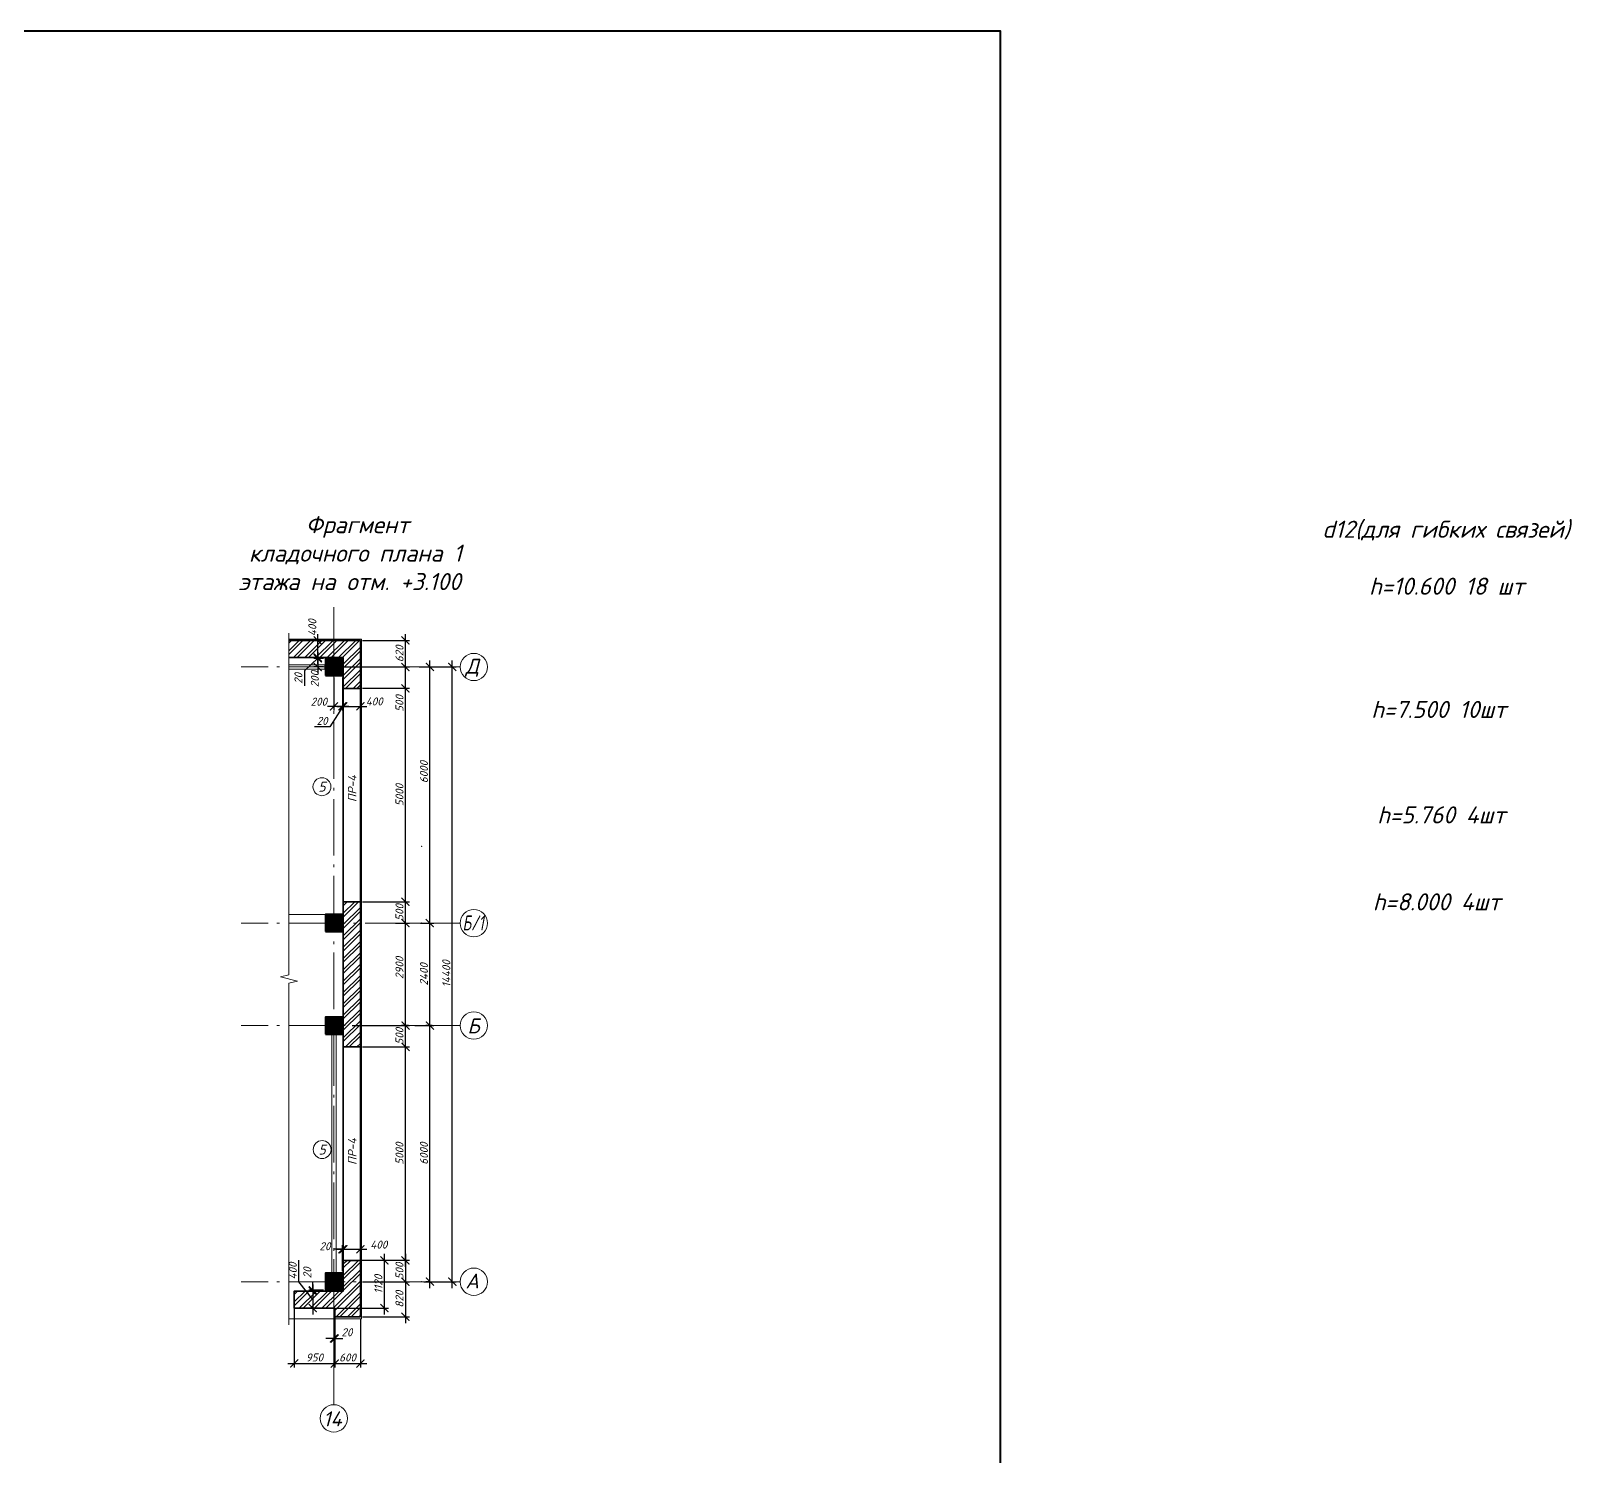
# Model space of a CAD drawing. Header units: millimetres. Extents: x -82276 to 69119, y 30132 to 86759.
# Drawn here: x 33016 to 69119, y 53368 to 86759 of the extents above; entities that cross this region are included whole.
import ezdxf
from ezdxf.enums import TextEntityAlignment as Align

# ---------------------------------------------------------------- set-up
doc = ezdxf.new("R2010")
doc.units = ezdxf.units.MM
doc.header["$MEASUREMENT"] = 0
doc.linetypes.add('Double Dashed', pattern=[1797.222233, 1325, -211.666656, 63.333344, -197.222233])
doc.layers.get('0').update_dxf_attribs({"lineweight": 5})
doc.layers.add('#Hatch', color=252, linetype='Continuous', lineweight=5, true_color=0x696969)
for name, color, linetype, lineweight in [('#Оси', 7, 'Continuous', 5), ('#стены наруж', 12, 'Continuous', 35), ('0_Ном._пера__99', 7, 'Continuous', 40), ('k_ Рамка', 7, 'Continuous', 50), ('колонны_Ном._пера__94', 252, 'Continuous', 5), ('колонны_Ном._пера__99', 7, 'Continuous', 40), ('оси_Ном._пера__96', 7, 'Continuous', 5), ('оси_Ном._пера__97', 7, 'Continuous', 5), ('размеры', 7, 'Continuous', 5), ('стены наруж_Ном._пера__97', 7, 'Continuous', 5), ('чертеж', 7, 'Continuous', 5), ('чертеж_Ном._пера__98', 7, 'Continuous', 35)]:
    doc.layers.add(name, color=color, linetype=linetype, lineweight=lineweight)
doc.layers.add('колонны', color=7, linetype='Continuous')
doc.styles.add('GOST 2.304', font='isocpeui.ttf')
doc.styles.get("Standard").update_dxf_attribs({"font": 'isocpeui.ttf'})
doc.styles.add('STEP PR', font='isocpeui.ttf')
doc.dimstyles.new('SPDS', dxfattribs={"dimscale": 50, "dimtxt": 2.5, "dimasz": 2.5, "dimexe": 1.25, "dimexo": 0.625, "dimtad": 1, "dimdec": 0, "dimrnd": 0.001, "dimtxsty": 'STEP PR', "dimblk": 'ARCHTICK', "dimcen": 2.5, "dimdle": 2, "dimclrd": 256, "dimclre": 256, "dimclrt": 7, "dimadec": 0, "dimazin": 2, "dimtfac": 0.75, "dimtdec": 0, "dimtmove": 1, "dimatfit": 3, "dimfxl": 1, "dimtolj": 1, "dimarcsym": 1})
pattern_1 = [(45, (17736.14, 0), (-132.5825, 132.5825), []), (45, (17824.53, 0), (-132.5825, 132.5825), [])]

# ---------------------------------------------------------------- blocks, each defined once
blk = doc.blocks.new('Связ001')
at = {"layer": 'чертеж', "color": 83, "linetype": 'Continuous', "true_color": 0x7dc93b}
blk.add_line((150, 0), (1209, 0), dxfattribs=at)
at = {"layer": 'чертеж', "color": 102, "linetype": 'Continuous'}
blk.add_lwpolyline([(150, 100), (5983, 100), (5983, 0), (150, 0), (150, 100)], dxfattribs=at)
blk = doc.blocks.new('_ArchTick')
at = {"color": 0, "linetype": 'ByBlock', "const_width": 0.15}
blk.add_lwpolyline([(-0.5, -0.5), (0.5, 0.5)], dxfattribs=at)
blk = doc.blocks.new('*D234')
at = {"layer": 'Defpoints', "color": 0, "transparency": 16777216}
for p in [(42363, 63456), (42467, 63456), (42399, 57456)]:
    blk.add_point(p, dxfattribs=at)
at = {"layer": 'размеры', "lineweight": -2, "transparency": 16777216}
for p, q in [((42363, 57306), (42363, 63606)), ((42420, 63456), (42269, 63456)), ((42352, 57456), (42269, 57456))]:
    blk.add_line(p, q, dxfattribs=at)
at = {"layer": 'размеры', "lineweight": -2, "transparency": 16777216, "xscale": 187.5, "yscale": 187.5, "zscale": 187.5}
for p, rotation in [((42363, 63456), 90), ((42363, 57456), 270)]:
    blk.add_blockref('_ArchTick', p, dxfattribs=dict(at, rotation=rotation))
at = {"layer": 'размеры', "color": 7, "transparency": 16777216, "insert": (42223, 60456), "char_height": 187.5, "attachment_point": 5, "rotation": 90, "style": 'STEP PR'}
blk.add_mtext('\\A1;6000', dxfattribs=at)
blk = doc.blocks.new('*D235')
at = {"layer": 'Defpoints', "color": 0, "transparency": 16777216}
for p in [(42101, 65856), (42363, 65856), (41960, 63456)]:
    blk.add_point(p, dxfattribs=at)
at = {"layer": 'размеры', "lineweight": -2, "transparency": 16777216}
for p, q in [((42147, 65856), (42457, 65856)), ((42363, 63306), (42363, 66006)), ((42007, 63456), (42457, 63456))]:
    blk.add_line(p, q, dxfattribs=at)
at = {"layer": 'размеры', "lineweight": -2, "transparency": 16777216, "xscale": 187.5, "yscale": 187.5, "zscale": 187.5}
for p, rotation in [((42363, 65856), 90), ((42363, 63456), 270)]:
    blk.add_blockref('_ArchTick', p, dxfattribs=dict(at, rotation=rotation))
at = {"layer": 'размеры', "color": 7, "transparency": 16777216, "insert": (42223, 64656), "char_height": 187.5, "attachment_point": 5, "rotation": 90, "style": 'STEP PR'}
blk.add_mtext('\\A1;2400', dxfattribs=at)
blk = doc.blocks.new('*D236')
at = {"layer": 'Defpoints', "color": 0, "transparency": 16777216}
for p in [(42355, 71856), (42363, 71856), (42101, 65856)]:
    blk.add_point(p, dxfattribs=at)
at = {"layer": 'размеры', "lineweight": -2, "transparency": 16777216}
for p, q in [((42363, 65706), (42363, 72006)), ((42401, 71856), (42457, 71856)), ((42147, 65856), (42457, 65856))]:
    blk.add_line(p, q, dxfattribs=at)
at = {"layer": 'размеры', "lineweight": -2, "transparency": 16777216, "xscale": 187.5, "yscale": 187.5, "zscale": 187.5}
for p, rotation in [((42363, 71856), 90), ((42363, 65856), 270)]:
    blk.add_blockref('_ArchTick', p, dxfattribs=dict(at, rotation=rotation))
at = {"layer": 'размеры', "color": 7, "transparency": 16777216, "insert": (42223, 69395), "char_height": 187.5, "attachment_point": 5, "rotation": 90, "style": 'STEP PR'}
blk.add_mtext('\\A1;6000', dxfattribs=at)
blk = doc.blocks.new('*D237')
at = {"layer": 'Defpoints', "color": 0, "transparency": 16777216}
for p in [(42064, 71856), (42889, 71856), (42172, 57456)]:
    blk.add_point(p, dxfattribs=at)
at = {"layer": 'размеры', "lineweight": -2, "transparency": 16777216}
for p, q in [((42111, 71856), (42982, 71856)), ((42889, 57306), (42889, 72006)), ((42219, 57456), (42982, 57456))]:
    blk.add_line(p, q, dxfattribs=at)
at = {"layer": 'размеры', "lineweight": -2, "transparency": 16777216, "xscale": 187.5, "yscale": 187.5, "zscale": 187.5}
for p, rotation in [((42889, 71856), 90), ((42889, 57456), 270)]:
    blk.add_blockref('_ArchTick', p, dxfattribs=dict(at, rotation=rotation))
at = {"layer": 'размеры', "color": 7, "transparency": 16777216, "insert": (42748, 64670), "char_height": 187.5, "attachment_point": 5, "rotation": 90, "style": 'STEP PR'}
blk.add_mtext('\\A1;14400', dxfattribs=at)
blk = doc.blocks.new('*D238')
at = {"layer": 'Defpoints', "color": 0, "transparency": 16777216}
for p in [(40735, 62956), (41791, 62956), (40735, 57956)]:
    blk.add_point(p, dxfattribs=at)
at = {"layer": 'размеры', "lineweight": -2, "transparency": 16777216}
for p, q in [((40782, 62956), (41885, 62956)), ((41791, 57806), (41791, 63106)), ((40782, 57956), (41885, 57956))]:
    blk.add_line(p, q, dxfattribs=at)
at = {"layer": 'размеры', "lineweight": -2, "transparency": 16777216, "xscale": 187.5, "yscale": 187.5, "zscale": 187.5}
for p, rotation in [((41791, 62956), 90), ((41791, 57956), 270)]:
    blk.add_blockref('_ArchTick', p, dxfattribs=dict(at, rotation=rotation))
at = {"layer": 'размеры', "color": 7, "transparency": 16777216, "insert": (41651, 60456), "char_height": 187.5, "attachment_point": 5, "rotation": 90, "style": 'STEP PR'}
blk.add_mtext('\\A1;5000', dxfattribs=at)
blk = doc.blocks.new('*D239')
at = {"layer": 'Defpoints', "color": 0, "transparency": 16777216}
for p in [(41526, 66356), (41791, 66356), (41911, 63456)]:
    blk.add_point(p, dxfattribs=at)
at = {"layer": 'размеры', "lineweight": -2, "transparency": 16777216}
for p, q in [((41791, 63306), (41791, 66506)), ((41573, 66356), (41885, 66356)), ((41864, 63456), (41698, 63456))]:
    blk.add_line(p, q, dxfattribs=at)
at = {"layer": 'размеры', "lineweight": -2, "transparency": 16777216, "xscale": 187.5, "yscale": 187.5, "zscale": 187.5}
for p, rotation in [((41791, 66356), 90), ((41791, 63456), 270)]:
    blk.add_blockref('_ArchTick', p, dxfattribs=dict(at, rotation=rotation))
at = {"layer": 'размеры', "color": 7, "transparency": 16777216, "insert": (41651, 64806), "char_height": 187.5, "attachment_point": 5, "rotation": 90, "style": 'STEP PR'}
blk.add_mtext('\\A1;2900', dxfattribs=at)
blk = doc.blocks.new('*D240')
at = {"layer": 'Defpoints', "color": 0, "transparency": 16777216}
for p in [(40735, 66356), (41791, 66356), (41509, 65856)]:
    blk.add_point(p, dxfattribs=at)
at = {"layer": 'размеры', "lineweight": -2, "transparency": 16777216}
for p, q in [((41791, 65706), (41791, 66506)), ((40782, 66356), (41885, 66356)), ((41556, 65856), (41885, 65856))]:
    blk.add_line(p, q, dxfattribs=at)
at = {"layer": 'размеры', "lineweight": -2, "transparency": 16777216, "xscale": 187.5, "yscale": 187.5, "zscale": 187.5}
for p, rotation in [((41791, 66356), 90), ((41791, 65856), 270)]:
    blk.add_blockref('_ArchTick', p, dxfattribs=dict(at, rotation=rotation))
at = {"layer": 'размеры', "color": 7, "transparency": 16777216, "insert": (41651, 66106), "char_height": 187.5, "attachment_point": 5, "rotation": 90, "style": 'STEP PR'}
blk.add_mtext('\\A1;500', dxfattribs=at)
blk = doc.blocks.new('Колонна_15_1', base_point=(22379, 71856))
at = {"layer": 'колонны_Ном._пера__94', "linetype": 'Continuous'}
blk.add_hatch(color=256, dxfattribs=at).paths.add_polyline_path([(22179, 71647), (22579, 71647), (22579, 72047), (22179, 72047)])
at = {"layer": 'колонны_Ном._пера__94', "color": 253, "lineweight": 5, "true_color": 0xa3a3a3}
for points in [[(22179, 71847), (22579, 71847)], [(22379, 72047), (22379, 71647)]]:
    blk.add_lwpolyline(points, dxfattribs=at)
at = {"layer": 'колонны_Ном._пера__99', "linetype": 'Continuous', "flags": 128}
blk.add_lwpolyline([(22179, 71647), (22579, 71647), (22579, 72047), (22179, 72047)], close=True, dxfattribs=at)
blk = doc.blocks.new('*D241')
at = {"layer": 'Defpoints', "color": 0, "transparency": 16777216}
for p in [(40735, 71356), (41791, 71356), (40735, 66356)]:
    blk.add_point(p, dxfattribs=at)
at = {"layer": 'размеры', "lineweight": -2, "transparency": 16777216}
for p, q in [((41791, 66206), (41791, 71506)), ((40782, 71356), (41885, 71356)), ((40782, 66356), (41885, 66356))]:
    blk.add_line(p, q, dxfattribs=at)
at = {"layer": 'размеры', "lineweight": -2, "transparency": 16777216, "xscale": 187.5, "yscale": 187.5, "zscale": 187.5}
for p, rotation in [((41791, 71356), 90), ((41791, 66356), 270)]:
    blk.add_blockref('_ArchTick', p, dxfattribs=dict(at, rotation=rotation))
at = {"layer": 'размеры', "color": 7, "transparency": 16777216, "insert": (41651, 68856), "char_height": 187.5, "attachment_point": 5, "rotation": 90, "style": 'STEP PR'}
blk.add_mtext('\\A1;5000', dxfattribs=at)
blk = doc.blocks.new('*D242')
at = {"layer": 'Defpoints', "color": 0, "transparency": 16777216}
for p in [(40495, 63456), (41791, 63456), (41452, 62956)]:
    blk.add_point(p, dxfattribs=at)
at = {"layer": 'размеры', "lineweight": -2, "transparency": 16777216}
for p, q in [((41791, 62806), (41791, 63606)), ((40542, 63456), (41885, 63456)), ((41499, 62956), (41885, 62956))]:
    blk.add_line(p, q, dxfattribs=at)
at = {"layer": 'размеры', "lineweight": -2, "transparency": 16777216, "xscale": 187.5, "yscale": 187.5, "zscale": 187.5}
for p, rotation in [((41791, 63456), 90), ((41791, 62956), 270)]:
    blk.add_blockref('_ArchTick', p, dxfattribs=dict(at, rotation=rotation))
at = {"layer": 'размеры', "color": 7, "transparency": 16777216, "insert": (41651, 63206), "char_height": 187.5, "attachment_point": 5, "rotation": 90, "style": 'STEP PR'}
blk.add_mtext('\\A1;500', dxfattribs=at)
blk = doc.blocks.new('*D243')
at = {"layer": 'Defpoints', "color": 0, "transparency": 16777216}
for p in [(39737, 72476), (39925, 72476), (39956, 72076)]:
    blk.add_point(p, dxfattribs=at)
at = {"layer": 'размеры', "lineweight": -2, "transparency": 16777216}
for p, q in [((39737, 71926), (39737, 72626)), ((39878, 72476), (39643, 72476)), ((39909, 72076), (39643, 72076))]:
    blk.add_line(p, q, dxfattribs=at)
at = {"layer": 'размеры', "lineweight": -2, "transparency": 16777216, "xscale": 187.5, "yscale": 187.5, "zscale": 187.5}
for p, rotation in [((39737, 72476), 90), ((39737, 72076), 270)]:
    blk.add_blockref('_ArchTick', p, dxfattribs=dict(at, rotation=rotation))
at = {"layer": 'размеры', "color": 7, "transparency": 16777216, "insert": (39610, 72776), "char_height": 187.5, "attachment_point": 5, "rotation": 90, "style": 'STEP PR'}
blk.add_mtext('\\A1;400', dxfattribs=at)
blk = doc.blocks.new('*D244')
at = {"layer": 'Defpoints', "color": 0, "transparency": 16777216}
for p in [(39621, 57236), (39915, 57256), (40115, 57236)]:
    blk.add_point(p, dxfattribs=at)
at = {"layer": 'размеры', "lineweight": -2, "transparency": 16777216}
for p, q in [((39621, 57256), (39621, 57443)), ((39868, 57256), (39528, 57256)), ((40068, 57236), (39528, 57236)), ((39621, 57256), (39621, 57236)), ((39621, 57236), (39621, 57048))]:
    blk.add_line(p, q, dxfattribs=at)
at = {"layer": 'размеры', "lineweight": -2, "transparency": 16777216, "xscale": 187.5, "yscale": 187.5, "zscale": 187.5}
for p, rotation in [((39621, 57256), 270), ((39621, 57236), 90)]:
    blk.add_blockref('_ArchTick', p, dxfattribs=dict(at, rotation=rotation))
at = {"layer": 'размеры', "color": 7, "transparency": 16777216, "insert": (39492, 57664), "char_height": 187.5, "attachment_point": 5, "rotation": 90, "style": 'STEP PR'}
blk.add_mtext('\\A1;20', dxfattribs=at)
blk = doc.blocks.new('*D245')
at = {"layer": 'Defpoints', "color": 0, "transparency": 16777216}
for p in [(40115, 57236), (39621, 56836), (40115, 56836)]:
    blk.add_point(p, dxfattribs=at)
at = {"layer": 'размеры', "lineweight": -2, "transparency": 16777216}
for p, q in [((39293, 57456), (39293, 57957)), ((39621, 57036), (39293, 57456)), ((40068, 57236), (39528, 57236)), ((39621, 57386), (39621, 56686)), ((40068, 56836), (39528, 56836))]:
    blk.add_line(p, q, dxfattribs=at)
at = {"layer": 'размеры', "lineweight": -2, "transparency": 16777216, "xscale": 187.5, "yscale": 187.5, "zscale": 187.5}
for p, rotation in [((39621, 57236), 90), ((39621, 56836), 270)]:
    blk.add_blockref('_ArchTick', p, dxfattribs=dict(at, rotation=rotation))
at = {"layer": 'размеры', "color": 7, "transparency": 16777216, "insert": (39152, 57706), "char_height": 187.5, "attachment_point": 5, "rotation": 90, "style": 'STEP PR'}
blk.add_mtext('\\A1;400', dxfattribs=at)
blk = doc.blocks.new('*D246')
at = {"layer": 'Defpoints', "color": 0, "transparency": 16777216}
for p in [(40335, 57956), (41298, 57956), (40115, 56836)]:
    blk.add_point(p, dxfattribs=at)
at = {"layer": 'размеры', "lineweight": -2, "transparency": 16777216}
for p, q in [((40382, 57956), (41392, 57956)), ((41298, 56686), (41298, 58106)), ((40162, 56836), (41392, 56836))]:
    blk.add_line(p, q, dxfattribs=at)
at = {"layer": 'размеры', "lineweight": -2, "transparency": 16777216, "xscale": 187.5, "yscale": 187.5, "zscale": 187.5}
for p, rotation in [((41298, 57956), 90), ((41298, 56836), 270)]:
    blk.add_blockref('_ArchTick', p, dxfattribs=dict(at, rotation=rotation))
at = {"layer": 'размеры', "color": 7, "transparency": 16777216, "insert": (41157, 57396), "char_height": 187.5, "attachment_point": 5, "rotation": 90, "style": 'STEP PR'}
blk.add_mtext('\\A1;1120', dxfattribs=at)
blk = doc.blocks.new('*D254')
at = {"layer": 'Defpoints', "color": 0, "transparency": 16777216}
for p in [(39736, 72056), (39915, 72056), (39956, 72076)]:
    blk.add_point(p, dxfattribs=at)
at = {"layer": 'размеры', "lineweight": -2, "transparency": 16777216}
for p, q in [((39736, 72076), (39736, 72263)), ((39736, 72066), (39425, 71767)), ((39909, 72076), (39642, 72076)), ((39868, 72056), (39642, 72056)), ((39736, 72076), (39736, 72056)), ((39736, 72076), (39736, 72056)), ((39736, 72056), (39736, 71868)), ((39425, 71767), (39425, 71411))]:
    blk.add_line(p, q, dxfattribs=at)
at = {"layer": 'размеры', "lineweight": -2, "transparency": 16777216, "xscale": 187.5, "yscale": 187.5, "zscale": 187.5}
for p, rotation in [((39736, 72076), 270), ((39736, 72056), 90)]:
    blk.add_blockref('_ArchTick', p, dxfattribs=dict(at, rotation=rotation))
at = {"layer": 'размеры', "color": 7, "transparency": 16777216, "insert": (39284, 71589), "char_height": 187.5, "attachment_point": 5, "rotation": 90, "style": 'STEP PR'}
blk.add_mtext('\\A1;20', dxfattribs=at)
blk = doc.blocks.new('*D255')
at = {"layer": 'Defpoints', "color": 0, "transparency": 16777216}
for p in [(40315, 71656), (40335, 71656), (40335, 70934)]:
    blk.add_point(p, dxfattribs=at)
at = {"layer": 'размеры', "lineweight": -2, "transparency": 16777216}
for p, q in [((40315, 71609), (40315, 70840)), ((40335, 71609), (40335, 70840)), ((40325, 70934), (40017, 70452)), ((40315, 70934), (40128, 70934)), ((40315, 70934), (40335, 70934)), ((40315, 70934), (40335, 70934)), ((40335, 70934), (40523, 70934)), ((40017, 70452), (39661, 70452))]:
    blk.add_line(p, q, dxfattribs=at)
at = {"layer": 'размеры', "lineweight": -2, "transparency": 16777216, "xscale": 187.5, "yscale": 187.5, "zscale": 187.5}
blk.add_blockref('_ArchTick', (40315, 70934), dxfattribs=at)
at = {"layer": 'размеры', "lineweight": -2, "transparency": 16777216, "xscale": 187.5, "yscale": 187.5, "zscale": 187.5, "rotation": 180}
blk.add_blockref('_ArchTick', (40335, 70934), dxfattribs=at)
at = {"layer": 'размеры', "color": 7, "transparency": 16777216, "insert": (39839, 70593), "char_height": 187.5, "attachment_point": 5, "style": 'STEP PR'}
blk.add_mtext('\\A1;20', dxfattribs=at)
blk = doc.blocks.new('*D256')
at = {"layer": 'Defpoints', "color": 0, "transparency": 16777216}
for p in [(40735, 70934), (40335, 68739), (40735, 66356)]:
    blk.add_point(p, dxfattribs=at)
at = {"layer": 'размеры', "lineweight": -2, "transparency": 16777216}
for p, q in [((40185, 70934), (40885, 70934)), ((40335, 68786), (40335, 71028)), ((40735, 66403), (40735, 71028))]:
    blk.add_line(p, q, dxfattribs=at)
at = {"layer": 'размеры', "lineweight": -2, "transparency": 16777216, "xscale": 187.5, "yscale": 187.5, "zscale": 187.5, "rotation": 180}
blk.add_blockref('_ArchTick', (40335, 70934), dxfattribs=at)
at = {"layer": 'размеры', "lineweight": -2, "transparency": 16777216, "xscale": 187.5, "yscale": 187.5, "zscale": 187.5}
blk.add_blockref('_ArchTick', (40735, 70934), dxfattribs=at)
at = {"layer": 'размеры', "color": 7, "transparency": 16777216, "insert": (41060, 71049), "char_height": 187.5, "attachment_point": 5, "style": 'STEP PR'}
blk.add_mtext('\\A1;400', dxfattribs=at)
blk = doc.blocks.new('*D257')
at = {"layer": 'Defpoints', "color": 0, "transparency": 16777216}
for p in [(40115, 71656), (40315, 71656), (40115, 70934)]:
    blk.add_point(p, dxfattribs=at)
at = {"layer": 'размеры', "lineweight": -2, "transparency": 16777216}
for p, q in [((40115, 71609), (40115, 70840)), ((40315, 71609), (40315, 70840)), ((40465, 70934), (39965, 70934))]:
    blk.add_line(p, q, dxfattribs=at)
at = {"layer": 'размеры', "lineweight": -2, "transparency": 16777216, "xscale": 187.5, "yscale": 187.5, "zscale": 187.5, "rotation": 180}
blk.add_blockref('_ArchTick', (40115, 70934), dxfattribs=at)
at = {"layer": 'размеры', "lineweight": -2, "transparency": 16777216, "xscale": 187.5, "yscale": 187.5, "zscale": 187.5}
blk.add_blockref('_ArchTick', (40315, 70934), dxfattribs=at)
at = {"layer": 'размеры', "color": 7, "transparency": 16777216, "insert": (39762, 71043), "char_height": 187.5, "attachment_point": 5, "style": 'STEP PR'}
blk.add_mtext('\\A1;200', dxfattribs=at)
blk = doc.blocks.new('*D258')
at = {"layer": 'Defpoints', "color": 0, "transparency": 16777216}
for p in [(39737, 71856), (39915, 72056), (39915, 71856)]:
    blk.add_point(p, dxfattribs=at)
at = {"layer": 'размеры', "lineweight": -2, "transparency": 16777216}
for p, q in [((39868, 72056), (39643, 72056)), ((39868, 71856), (39643, 71856)), ((39737, 72206), (39737, 71706))]:
    blk.add_line(p, q, dxfattribs=at)
at = {"layer": 'размеры', "lineweight": -2, "transparency": 16777216, "xscale": 187.5, "yscale": 187.5, "zscale": 187.5}
for p, rotation in [((39737, 72056), 90), ((39737, 71856), 270)]:
    blk.add_blockref('_ArchTick', p, dxfattribs=dict(at, rotation=rotation))
at = {"layer": 'размеры', "color": 7, "transparency": 16777216, "insert": (39668, 71572), "char_height": 187.5, "attachment_point": 5, "rotation": 90, "style": 'STEP PR'}
blk.add_mtext('\\A1;200', dxfattribs=at)
blk = doc.blocks.new('*D247')
at = {"layer": 'Defpoints', "color": 0, "transparency": 16777216}
for p in [(39185, 57076), (40135, 56836), (40135, 55539)]:
    blk.add_point(p, dxfattribs=at)
at = {"layer": 'размеры', "lineweight": -2, "transparency": 16777216}
for p, q in [((39185, 57029), (39185, 55445)), ((40135, 56789), (40135, 55445)), ((39035, 55539), (40285, 55539))]:
    blk.add_line(p, q, dxfattribs=at)
at = {"layer": 'размеры', "lineweight": -2, "transparency": 16777216, "xscale": 187.5, "yscale": 187.5, "zscale": 187.5, "rotation": 180}
blk.add_blockref('_ArchTick', (39185, 55539), dxfattribs=at)
at = {"layer": 'размеры', "lineweight": -2, "transparency": 16777216, "xscale": 187.5, "yscale": 187.5, "zscale": 187.5}
blk.add_blockref('_ArchTick', (40135, 55539), dxfattribs=at)
at = {"layer": 'размеры', "color": 7, "transparency": 16777216, "insert": (39660, 55680), "char_height": 187.5, "attachment_point": 5, "style": 'STEP PR'}
blk.add_mtext('\\A1;950', dxfattribs=at)
blk = doc.blocks.new('*D259')
at = {"layer": 'Defpoints', "color": 0, "transparency": 16777216}
for p in [(40335, 58216), (40315, 57656), (40335, 57656)]:
    blk.add_point(p, dxfattribs=at)
at = {"layer": 'размеры', "lineweight": -2, "transparency": 16777216}
for p, q in [((40315, 58216), (40128, 58216)), ((40315, 57703), (40315, 58310)), ((40315, 58216), (40335, 58216)), ((40335, 57703), (40335, 58310)), ((40335, 58216), (40523, 58216))]:
    blk.add_line(p, q, dxfattribs=at)
at = {"layer": 'размеры', "lineweight": -2, "transparency": 16777216, "xscale": 187.5, "yscale": 187.5, "zscale": 187.5}
blk.add_blockref('_ArchTick', (40315, 58216), dxfattribs=at)
at = {"layer": 'размеры', "lineweight": -2, "transparency": 16777216, "xscale": 187.5, "yscale": 187.5, "zscale": 187.5, "rotation": 180}
blk.add_blockref('_ArchTick', (40335, 58216), dxfattribs=at)
at = {"layer": 'размеры', "color": 7, "transparency": 16777216, "insert": (39906, 58286), "char_height": 187.5, "attachment_point": 5, "style": 'STEP PR'}
blk.add_mtext('\\A1;20', dxfattribs=at)
blk = doc.blocks.new('*D260')
at = {"layer": 'Defpoints', "color": 0, "transparency": 16777216}
for p in [(40735, 58216), (40735, 57956), (40335, 57656)]:
    blk.add_point(p, dxfattribs=at)
at = {"layer": 'размеры', "lineweight": -2, "transparency": 16777216}
for p, q in [((40185, 58216), (40885, 58216)), ((40335, 57703), (40335, 58310)), ((40735, 58003), (40735, 58310))]:
    blk.add_line(p, q, dxfattribs=at)
at = {"layer": 'размеры', "lineweight": -2, "transparency": 16777216, "xscale": 187.5, "yscale": 187.5, "zscale": 187.5, "rotation": 180}
blk.add_blockref('_ArchTick', (40335, 58216), dxfattribs=at)
at = {"layer": 'размеры', "lineweight": -2, "transparency": 16777216, "xscale": 187.5, "yscale": 187.5, "zscale": 187.5}
blk.add_blockref('_ArchTick', (40735, 58216), dxfattribs=at)
at = {"layer": 'размеры', "color": 7, "transparency": 16777216, "insert": (41167, 58324), "char_height": 187.5, "attachment_point": 5, "style": 'STEP PR'}
blk.add_mtext('\\A1;400', dxfattribs=at)
blk = doc.blocks.new('*D248')
at = {"layer": 'Defpoints', "color": 0, "transparency": 16777216}
for p in [(40135, 56836), (40735, 56636), (40735, 55539)]:
    blk.add_point(p, dxfattribs=at)
at = {"layer": 'размеры', "lineweight": -2, "transparency": 16777216}
for p, q in [((40135, 56789), (40135, 55445)), ((40735, 56589), (40735, 55445)), ((39985, 55539), (40885, 55539))]:
    blk.add_line(p, q, dxfattribs=at)
at = {"layer": 'размеры', "lineweight": -2, "transparency": 16777216, "xscale": 187.5, "yscale": 187.5, "zscale": 187.5, "rotation": 180}
blk.add_blockref('_ArchTick', (40135, 55539), dxfattribs=at)
at = {"layer": 'размеры', "lineweight": -2, "transparency": 16777216, "xscale": 187.5, "yscale": 187.5, "zscale": 187.5}
blk.add_blockref('_ArchTick', (40735, 55539), dxfattribs=at)
at = {"layer": 'размеры', "color": 7, "transparency": 16777216, "insert": (40435, 55680), "char_height": 187.5, "attachment_point": 5, "style": 'STEP PR'}
blk.add_mtext('\\A1;600', dxfattribs=at)
blk = doc.blocks.new('*D249')
at = {"layer": 'Defpoints', "color": 0, "transparency": 16777216}
for p in [(40115, 56836), (40135, 56836), (40135, 56125)]:
    blk.add_point(p, dxfattribs=at)
at = {"layer": 'размеры', "lineweight": -2, "transparency": 16777216}
for p, q in [((40115, 56789), (40115, 56031)), ((40135, 56789), (40135, 56031)), ((40115, 56125), (39928, 56125)), ((40115, 56125), (40135, 56125)), ((40135, 56125), (40323, 56125))]:
    blk.add_line(p, q, dxfattribs=at)
at = {"layer": 'размеры', "lineweight": -2, "transparency": 16777216, "xscale": 187.5, "yscale": 187.5, "zscale": 187.5}
blk.add_blockref('_ArchTick', (40115, 56125), dxfattribs=at)
at = {"layer": 'размеры', "lineweight": -2, "transparency": 16777216, "xscale": 187.5, "yscale": 187.5, "zscale": 187.5, "rotation": 180}
blk.add_blockref('_ArchTick', (40135, 56125), dxfattribs=at)
at = {"layer": 'размеры', "color": 7, "transparency": 16777216, "insert": (40421, 56270), "char_height": 187.5, "attachment_point": 5, "style": 'STEP PR'}
blk.add_mtext('\\A1;20', dxfattribs=at)
blk = doc.blocks.new('*D250')
at = {"layer": 'Defpoints', "color": 0, "transparency": 16777216}
for p in [(40765, 71856), (41791, 71856), (40735, 71356)]:
    blk.add_point(p, dxfattribs=at)
at = {"layer": 'размеры', "lineweight": -2, "transparency": 16777216}
for p, q in [((40812, 71856), (41885, 71856)), ((41791, 71206), (41791, 72006)), ((40782, 71356), (41885, 71356))]:
    blk.add_line(p, q, dxfattribs=at)
at = {"layer": 'размеры', "lineweight": -2, "transparency": 16777216, "xscale": 187.5, "yscale": 187.5, "zscale": 187.5}
for p, rotation in [((41791, 71856), 90), ((41791, 71356), 270)]:
    blk.add_blockref('_ArchTick', p, dxfattribs=dict(at, rotation=rotation))
at = {"layer": 'размеры', "color": 7, "transparency": 16777216, "insert": (41651, 71001), "char_height": 187.5, "attachment_point": 5, "rotation": 90, "style": 'STEP PR'}
blk.add_mtext('\\A1;500', dxfattribs=at)
blk = doc.blocks.new('*D251')
at = {"layer": 'Defpoints', "color": 0, "transparency": 16777216}
for p in [(40735, 72476), (41791, 72476), (40335, 71856)]:
    blk.add_point(p, dxfattribs=at)
at = {"layer": 'размеры', "lineweight": -2, "transparency": 16777216}
for p, q in [((41791, 71706), (41791, 72626)), ((40782, 72476), (41885, 72476)), ((40382, 71856), (41885, 71856))]:
    blk.add_line(p, q, dxfattribs=at)
at = {"layer": 'размеры', "lineweight": -2, "transparency": 16777216, "xscale": 187.5, "yscale": 187.5, "zscale": 187.5}
for p, rotation in [((41791, 72476), 90), ((41791, 71856), 270)]:
    blk.add_blockref('_ArchTick', p, dxfattribs=dict(at, rotation=rotation))
at = {"layer": 'размеры', "color": 7, "transparency": 16777216, "insert": (41651, 72166), "char_height": 187.5, "attachment_point": 5, "rotation": 90, "style": 'STEP PR'}
blk.add_mtext('\\A1;620', dxfattribs=at)
blk = doc.blocks.new('*D252')
at = {"layer": 'Defpoints', "color": 0, "transparency": 16777216}
for p in [(40735, 57956), (40735, 57456), (41791, 57456)]:
    blk.add_point(p, dxfattribs=at)
at = {"layer": 'размеры', "lineweight": -2, "transparency": 16777216}
for p, q in [((40782, 57956), (41885, 57956)), ((41791, 58106), (41791, 57306)), ((40782, 57456), (41885, 57456))]:
    blk.add_line(p, q, dxfattribs=at)
at = {"layer": 'размеры', "lineweight": -2, "transparency": 16777216, "xscale": 187.5, "yscale": 187.5, "zscale": 187.5}
for p, rotation in [((41791, 57956), 90), ((41791, 57456), 270)]:
    blk.add_blockref('_ArchTick', p, dxfattribs=dict(at, rotation=rotation))
at = {"layer": 'размеры', "color": 7, "transparency": 16777216, "insert": (41651, 57706), "char_height": 187.5, "attachment_point": 5, "rotation": 90, "style": 'STEP PR'}
blk.add_mtext('\\A1;500', dxfattribs=at)
blk = doc.blocks.new('*D253')
at = {"layer": 'Defpoints', "color": 0, "transparency": 16777216}
for p in [(40735, 57456), (40735, 56636), (41791, 56636)]:
    blk.add_point(p, dxfattribs=at)
at = {"layer": 'размеры', "lineweight": -2, "transparency": 16777216}
for p, q in [((40782, 57456), (41885, 57456)), ((41791, 57606), (41791, 56486)), ((40782, 56636), (41885, 56636))]:
    blk.add_line(p, q, dxfattribs=at)
at = {"layer": 'размеры', "lineweight": -2, "transparency": 16777216, "xscale": 187.5, "yscale": 187.5, "zscale": 187.5}
for p, rotation in [((41791, 57456), 90), ((41791, 56636), 270)]:
    blk.add_blockref('_ArchTick', p, dxfattribs=dict(at, rotation=rotation))
at = {"layer": 'размеры', "color": 7, "transparency": 16777216, "insert": (41651, 57046), "char_height": 187.5, "attachment_point": 5, "rotation": 90, "style": 'STEP PR'}
blk.add_mtext('\\A1;820', dxfattribs=at)
blk = doc.blocks.new('*U233')
at = {"color": 0, "linetype": 'ByBlock', "lineweight": -2}
for p, q in [((50, 0), (50.31, 1.25)), ((50.31, 1.25), (50.94, -1.25)), ((50, 0), (0, 0)), ((50.94, -1.25), (51.25, 0)), ((101.25, 0), (51.25, 0))]:
    blk.add_line(p, q, dxfattribs=at)
blk = doc.blocks.new('*U269')
at = {"color": 0, "linetype": 'ByBlock', "lineweight": -2}
blk.add_circle((0, 0), 6, dxfattribs=at)
blk.add_attdef('Узел', text='', height=4, dxfattribs=at).set_placement((0, 0), align=Align.MIDDLE_CENTER)

msp = doc.modelspace()

# ---------------------------------------------------------------- hatches: boundary and pattern name
at = {"layer": '#Hatch'}
h = msp.add_hatch(dxfattribs=at)
h.set_pattern_fill('ANSI32', color=256, scale=500)
h.set_pattern_definition(pattern_1)
h.paths.add_polyline_path([(40335.1, 71355.7), (40735.1, 71355.7), (40735.1, 71855.7), (40335.1, 71855.7)])
h.paths.add_polyline_path([(39062.5, 72475.6), (39062.5, 72075.7), (40335.1, 72075.7), (40335.1, 71855.7), (40735.1, 71855.7), (40735.1, 72475.7)])
h = msp.add_hatch(dxfattribs=at)
h.set_pattern_fill('ANSI32', color=256, scale=500)
h.set_pattern_definition(pattern_1)
h.paths.add_polyline_path([(40335.1, 65855.7), (40735.1, 65855.7), (40735.1, 66355.7), (40335.1, 66355.7)])
h.paths.add_polyline_path([(40735.1, 65855.7), (40335.1, 65855.7), (40335.1, 63455.7), (40735.1, 63455.7)])
h.paths.add_polyline_path([(40335.1, 62955.7), (40735.1, 62955.7), (40735.1, 63455.7), (40335.1, 63455.7)])
h = msp.add_hatch(dxfattribs=at)
h.set_pattern_fill('ANSI32', color=256, scale=500)
h.set_pattern_definition(pattern_1)
h.paths.add_polyline_path([(40735.1, 57955.7), (40335.1, 57955.7), (40335.1, 57455.7), (40735.1, 57455.7)])
h.paths.add_polyline_path([(40735.1, 57455.7), (40335.1, 57455.7), (40335.1, 57235.7), (40115.1, 57235.7), (40115.1, 56835.7), (40135.1, 56835.7), (40135.1, 56635.7), (40735.1, 56635.7), (40735.1, 56835.7)])
h.paths.add_polyline_path([(40115.1, 57235.7), (39185.1, 57235.7), (39185.1, 56835.7), (40115.1, 56835.7)])

# ---------------------------------------------------------------- linework, layer by layer
at = {"layer": '#стены наруж'}
for points in [[(40735.1, 66355.7), (40735.1, 72475.7), (39062.5, 72475.6)], [(39062.5, 72075.7), (40335.1, 72075.7), (40335.1, 66355.7)], [(40735.1, 71355.7), (40335.1, 71355.7)], [(40335.1, 57955.7), (40335.1, 66355.7)], [(40735.1, 66355.7), (40335.1, 66355.7)], [(40735.1, 66355.7), (40735.1, 57955.7)], [(40735.1, 62955.7), (40335.1, 62955.7)], [(40335.1, 57955.7), (40335.1, 57955.7), (40335.1, 57235.7), (39185.1, 57235.7), (39185.1, 56835.7), (40135.1, 56835.7), (40135.1, 56635.7), (40735.1, 56635.7), (40735.1, 56835.7)], [(40735.1, 57955.7), (40335.1, 57955.7)], [(40735.1, 56835.7), (40735.1, 56835.7), (40735.1, 57955.7)]]:
    msp.add_lwpolyline(points, dxfattribs=at)
at = {"layer": 'оси_Ном._пера__96', "linetype": 'Double Dashed'}
for p, q in [((40115.1, 72357.1), (40115.1, 73257.1)), ((40115.1, 72357.1), (40115.1, 55474.2)), ((42172.4, 71855.7), (37939.1, 71855.7)), ((42172.4, 71855.7), (43072.4, 71855.7)), ((42172.4, 65855.7), (37939.1, 65855.7)), ((42172.4, 65855.7), (43072.4, 65855.7)), ((42172.4, 63455.7), (37939.1, 63455.7)), ((42172.4, 63455.7), (43072.4, 63455.7)), ((42172.4, 57455.7), (37939.1, 57455.7)), ((42172.4, 57455.7), (43072.4, 57455.7)), ((40115.1, 55474.2), (40115.1, 54574.2))]:
    msp.add_line(p, q, dxfattribs=at)
for p in [(42172.4, 71855.7), (42172.4, 71855.7), (42172.4, 67655.7), (42172.4, 67655.7), (42172.4, 65855.7), (42172.4, 65855.7), (42172.4, 63455.7), (42172.4, 63455.7), (42172.4, 57455.7), (42172.4, 57455.7), (40115.1, 55474.2), (40115.1, 55474.2)]:
    msp.add_point(p, dxfattribs=at)
at = {"layer": 'оси_Ном._пера__97', "linetype": 'Continuous'}
for centre, major_axis, start_param, end_param in [((43392.4, 71855.7), (226.3, 226.3), 2.3561945, 8.6393798), ((43392.4, 65855.7), (-226.3, 226.3), 0.7853982, 7.0685835), ((43392.4, 63455.7), (-226.3, 226.3), 0.7853982, 7.0685835), ((43392.4, 57455.7), (-226.3, 226.3), 0.7853982, 7.0685835), ((40115.1, 54254.2), (-226.3, 226.3), 2.3561945, 8.6393798)]:
    msp.add_ellipse(centre, major_axis=major_axis, ratio=1, start_param=start_param, end_param=end_param, dxfattribs=at)
at = {"layer": 'размеры'}
msp.add_lwpolyline([(39062.5, 66055.7), (40115.1, 66055.7)], dxfattribs=at)
at = {"layer": 'стены наруж_Ном._пера__97', "color": 3, "lineweight": 40}
msp.add_lwpolyline([(-82275.7, 86759), (55717.2, 86759), (55717.2, 30132.2), (-82275.7, 30132.2)], close=True, dxfattribs=at)
at = {"layer": 'чертеж', "color": 5, "lineweight": 0}
for p, q in [((39062.5, 72505.8), (40765.1, 72505.9)), ((40765.1, 72505.9), (40765.1, 56585.7)), ((40765.1, 56585.7), (39062.5, 56585.7))]:
    msp.add_line(p, q, dxfattribs=at)
at = {"layer": 'чертеж', "color": 102, "linetype": 'Continuous'}
for p, q in [((39062.5, 71905.7), (39905.7, 71905.7)), ((39905.7, 71905.7), (39905.7, 71805.7)), ((39905.7, 71805.7), (39062.5, 71805.7))]:
    msp.add_line(p, q, dxfattribs=at)

# ---------------------------------------------------------------- block references
at = {"xscale": -160, "yscale": 160, "zscale": 160, "rotation": 270}
msp.add_blockref('*U233', (39062.5, 56445.7), dxfattribs=at)
at = {"layer": 'колонны'}
for p in [(40115.1, 71864.6), (40115.1, 65864.6), (40115.1, 63464.6), (40115.1, 57464.6)]:
    msp.add_blockref('Колонна_15_1', p, dxfattribs=at)
at = {"layer": 'размеры'}
ref = msp.add_blockref('*U269', (39835.1, 69050.9), dxfattribs=dict(at, xscale=35, yscale=35, zscale=35))
ref.add_attrib('Узел', '5', dxfattribs={"layer": '0', "color": 0, "linetype": 'ByBlock', "lineweight": -2, "height": 233.3}).set_placement((39835.1, 69050.9), align=Align.MIDDLE_CENTER)
ref = msp.add_blockref('*U269', (39839.7, 60551.1), dxfattribs=dict(at, xscale=35, yscale=35, zscale=35))
ref.add_attrib('Узел', '5', dxfattribs={"layer": '0', "color": 0, "linetype": 'ByBlock', "lineweight": -2, "height": 233.3}).set_placement((39839.7, 60551.1), align=Align.MIDDLE_CENTER)
at = {"layer": 'чертеж_Ном._пера__98', "linetype": 'Continuous', "xscale": 0.9584354169361496, "zscale": 1000, "rotation": 90}
msp.add_blockref('Связ001', (40165.1, 57521.3), dxfattribs=at)

# ---------------------------------------------------------------- texts
at = {"layer": '#Оси', "linetype": 'Continuous', "ltscale": 100, "style": 'GOST 2.304'}
for s, p in [('Д', (43354, 71872.7)), ('Б', (43385.4, 63448)), ('А', (43354, 57472.7)), ('14', (40079.4, 54242.6))]:
    msp.add_text(s, height=350, dxfattribs=at).set_placement(p, align=Align.MIDDLE_CENTER)
at = {"layer": '#Оси', "linetype": 'Continuous', "ltscale": 100, "style": 'GOST 2.304', "width": 0.7}
msp.add_text('Б/1', height=350, dxfattribs=at).set_placement((43378, 65860.6), align=Align.MIDDLE_CENTER)
at = {"layer": '0_Ном._пера__99', "linetype": 'Continuous', "char_height": 400, "attachment_point": 4}
for s, insert, width in [('\\pi1714.8;Фрагмент \\P\\pi385.28;кладочного плана 1 \\P\\pi139.82;этажа на отм. +3.100', (37739.9, 74523.4), 5960.551), ('\\pi1779;d12(для гибких связей)\\P\\pi4765.4;\\P\\pi2876.6;h=10.600 18 шт', (61484.2, 74415.7), 9530.759), ('h=7.500 10шт', (64412.8, 70861.7), 4038.84), ('h=5.760 4шт', (64552.4, 68391.1), 4038.84), ('h=8.000 4шт', (64449, 66353.7), 4038.84)]:
    msp.add_mtext(s, dxfattribs=dict(at, insert=insert, width=width))
at = {"layer": 'k_ Рамка', "color": 7, "style": 'STEP PR'}
for p in [(40644.8, 68690), (40645.5, 60189.9)]:
    msp.add_text('ПР-4', height=200, rotation=90, dxfattribs=at).set_placement(p)

# ---------------------------------------------------------------- dimensions: what is measured, and where the dimension line sits
at = {"layer": 'размеры'}
for base, p1, p2, override, picture, middle in [((39736.7, 72475.7), (39955.6, 72075.7), (39925.3, 72475.7), {"dimscale": 75, "dimtxsty": 'STEP PR'}, '*D243', (39751.1, 72775.5)), ((39736, 72055.7), (39955.6, 72075.7), (39915.1, 72055.7), {"dimscale": 75, "dimtxsty": 'STEP PR'}, '*D254', (39424.6, 71719.8)), ((39736.7, 71855.7), (39915.1, 72055.7), (39915.1, 71855.7), {"dimscale": 75, "dimtxsty": 'STEP PR'}, '*D258', (39808.4, 71572.2)), ((41791.4, 71855.7), (40735.1, 71355.7), (40765.1, 71855.7), {"dimscale": 75, "dimtxsty": 'STEP PR'}, '*D250', (41791.4, 71001.5)), ((42888.7, 71855.7), (42172.4, 57455.7), (42064.5, 71855.7), {"dimscale": 75, "dimtxsty": 'STEP PR'}, '*D237', (42888.7, 64669.9)), ((42363.2, 71855.7), (42100.6, 65855.7), (42354.6, 71855.7), {"dimscale": 75, "dimtxsty": 'STEP PR'}, '*D236', (42363.2, 69395)), ((41791.4, 71355.7), (40735.1, 66355.7), (40735.1, 71355.7), {"dimscale": 75, "dimtxsty": 'STEP PR'}, '*D241', (41791.4, 68855.7)), ((41791.4, 66355.7), (41508.7, 65855.7), (40735.1, 66355.7), {"dimscale": 75, "dimtxsty": 'STEP PR'}, '*D240', (41791.4, 66105.7)), ((41791.4, 66355.7), (41911.3, 63455.7), (41526, 66355.7), {"dimscale": 75, "dimtxsty": 'STEP PR'}, '*D239', (41791.4, 64805.7)), ((42363.2, 65855.7), (41959.8, 63455.7), (42100.6, 65855.7), {"dimscale": 75, "dimtxsty": 'STEP PR'}, '*D235', (42363.2, 64655.7)), ((41791.4, 63455.7), (41452.2, 62955.7), (40495.1, 63455.7), {"dimscale": 75, "dimtxsty": 'STEP PR'}, '*D242', (41791.4, 63205.7)), ((42363.2, 63455.7), (42398.6, 57455.7), (42466.7, 63455.7), {"dimscale": 75, "dimtxsty": 'STEP PR'}, '*D234', (42363.2, 60455.7)), ((41791.4, 62955.7), (40735.1, 57955.7), (40735.1, 62955.7), {"dimscale": 75, "dimtxsty": 'STEP PR'}, '*D238', (41791.4, 60455.7)), ((39621.4, 56835.7), (40115.1, 57235.7), (40115.1, 56835.7), {"dimscale": 75, "dimtxsty": 'STEP PR'}, '*D245', (39293.1, 57502.5)), ((39621.4, 57235.7), (39915.1, 57255.7), (40115.1, 57235.7), {"dimscale": 75, "dimtxsty": 'STEP PR'}, '*D244', (39632.4, 57663.9)), ((41297.8, 57955.7), (40115.1, 56835.7), (40335.1, 57955.7), {"dimscale": 75}, '*D246', (41297.8, 57395.7)), ((41791.4, 57455.7), (40735.1, 57955.7), (40735.1, 57455.7), {"dimscale": 75, "dimtxsty": 'STEP PR'}, '*D252', (41791.4, 57705.7))]:
    dim = msp.add_linear_dim(base=base, p1=p1, p2=p2, angle=90, dimstyle='SPDS', override=override, dxfattribs=at)
    dim.commit()
    dim.dimension.update_dxf_attribs({"geometry": picture, "text_midpoint": middle, "dimtype": 160})
for base, p1, p2, picture, middle in [((41791.4, 72475.7), (40335.1, 71855.7), (40735.1, 72475.7), '*D251', (41650.8, 72165.7)), ((41791.4, 56635.7), (40735.1, 57455.7), (40735.1, 56635.7), '*D253', (41650.8, 57045.7))]:
    dim = msp.add_linear_dim(base=base, p1=p1, p2=p2, angle=90, dimstyle='SPDS', override={"dimscale": 75, "dimtxsty": 'STEP PR'}, dxfattribs=at)
    dim.commit()
    dim.dimension.update_dxf_attribs({"geometry": picture, "text_midpoint": middle})
for base, p1, p2, picture, middle in [((40115.1, 70933.8), (40315.1, 71655.7), (40115.1, 71655.7), '*D257', (39762.1, 70902.7)), ((40335.1, 70933.8), (40315.1, 71655.7), (40335.1, 71655.7), '*D255', (39969.7, 70452.1)), ((40735.1, 70933.8), (40335.1, 68739), (40735.1, 66355.7), '*D256', (41060, 70908.4)), ((40335.1, 58215.8), (40315.1, 57655.7), (40335.1, 57655.7), '*D259', (39905.6, 58145.1)), ((40735.1, 58215.8), (40335.1, 57655.7), (40735.1, 57955.7), '*D260', (41167.5, 58183.1)), ((40135.1, 56124.9), (40115.1, 56835.7), (40135.1, 56835.7), '*D249', (40420.5, 56129.4))]:
    dim = msp.add_linear_dim(base=base, p1=p1, p2=p2, dimstyle='SPDS', override={"dimscale": 75, "dimtxsty": 'STEP PR'}, dxfattribs=at)
    dim.commit()
    dim.dimension.update_dxf_attribs({"geometry": picture, "text_midpoint": middle, "dimtype": 160})
for base, p1, p2, picture, middle in [((40135.1, 55539.1), (39185.1, 57075.7), (40135.1, 56835.7), '*D247', (39660.1, 55679.7)), ((40735.1, 55539.1), (40135.1, 56835.7), (40735.1, 56635.7), '*D248', (40435.1, 55679.7))]:
    dim = msp.add_linear_dim(base=base, p1=p1, p2=p2, dimstyle='SPDS', override={"dimscale": 75, "dimtxsty": 'STEP PR'}, dxfattribs=at)
    dim.commit()
    dim.dimension.update_dxf_attribs({"geometry": picture, "text_midpoint": middle})

doc.saveas('drawing.dxf')
